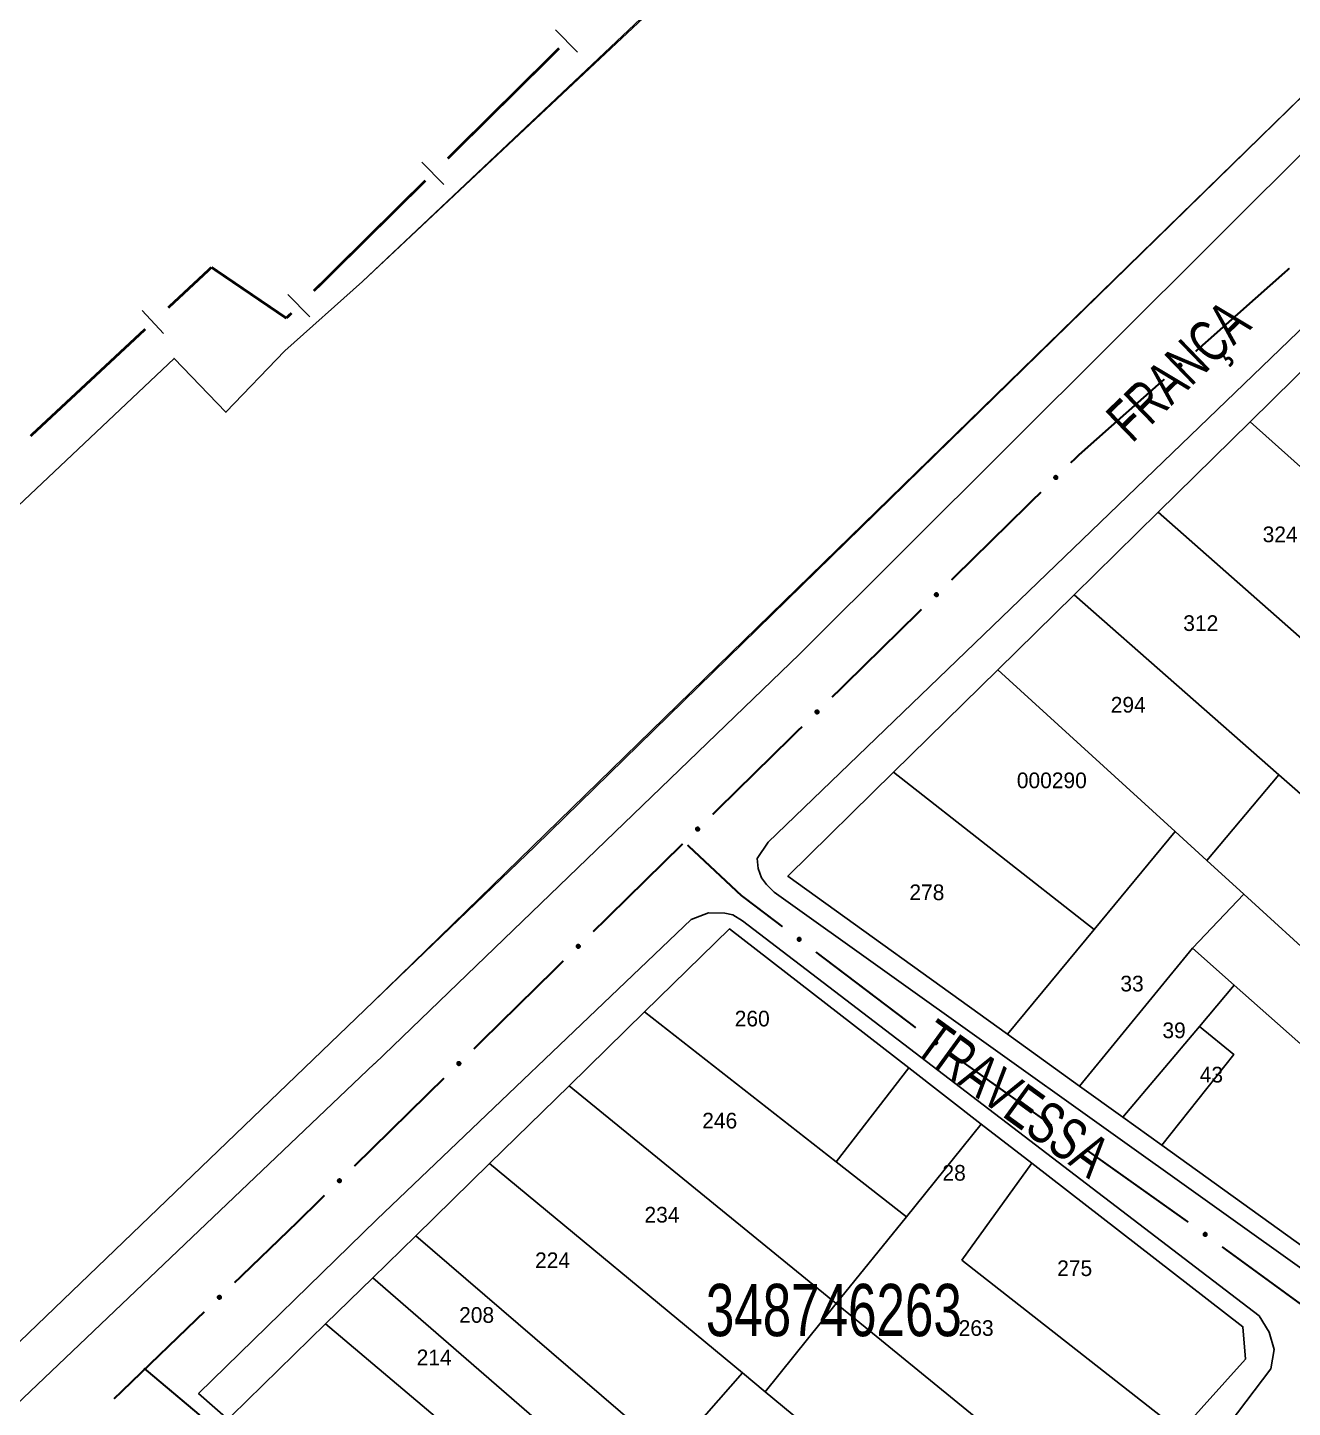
# Model space of a CAD drawing. Extents: x 199577 to 200882, y 4838726 to 4840156.
# Drawn here: x 199748.3 to 199869.2, y 4839526.4 to 4839658.3 of the extents above; entities that cross this region are included whole.
import ezdxf
from ezdxf.enums import TextEntityAlignment as Align

# ---------------------------------------------------------------- set-up
doc = ezdxf.new("R2010")
doc.units = 0
doc.header["$LTSCALE"] = 1.5
doc.header["$MEASUREMENT"] = 0
for name, color, linetype in [('CD_MALHA_LOTES', 7, 'CONTINUOUS'), ('CD_TXT_QUADRA', 2, 'CONTINUOUS'), ('LM-LIM-SETORES-BAIRROS', 250, 'CONTINUOUS'), ('RU-EMBARC-TRAPICHE', 7, 'CONTINUOUS'), ('RU-QUADRA', 210, 'CONTINUOUS'), ('SV-EIXO-RUA-PAV', 20, 'CONTINUOUS'), ('SV-RUA-PAVIM', 7, 'CONTINUOUS'), ('SV-TXT-RUA-PAV', 7, 'CONTINUOUS'), ('Th_NmrPorta', 1, 'CONTINUOUS')]:
    doc.layers.add(name, color=color, linetype=linetype)
doc.styles.add('ARIAL', font='ARIAL.SHX')

msp = doc.modelspace()

# ---------------------------------------------------------------- linework, layer by layer
at = {"layer": 'CD_MALHA_LOTES', "linetype": 'Continuous', "flags": 128}
for points in [[(199845.1, 4839695.32), (199780.34, 4839634.06), (199772.91, 4839627.43), (199767.28, 4839621.55), (199762.32, 4839626.7), (199710.63, 4839577.87), (199702.93, 4839570.4), (199652.38, 4839522), (199657.19, 4839516.96), (199582.72, 4839445.79), (199598.21, 4839428.37), (199614.97, 4839410.76), (199617.07, 4839410.2), (199619.77, 4839411.15), (199664.32, 4839452.58), (199781.38, 4839565.17), (199796.83, 4839580.03), (199877.53, 4839658.95)], [(199865.18, 4839620.63), (199880.11, 4839635.32), (199893.08, 4839621.1)], [(199856.4, 4839611.99), (199865.18, 4839620.63)], [(199879.32, 4839608), (199865.18, 4839620.63)], [(199848.36, 4839604.08), (199856.4, 4839611.99)], [(199874.73, 4839595.83), (199856.4, 4839611.99)], [(199841.06, 4839596.9), (199848.36, 4839604.08)], [(199867.94, 4839586.85), (199848.36, 4839604.08)], [(199831.11, 4839587.11), (199841.06, 4839596.9)], [(199858.01, 4839581.44), (199841.06, 4839596.9)], [(199821, 4839577.16), (199831.11, 4839587.11)], [(199850.27, 4839572.06), (199831.11, 4839587.11)], [(199861.05, 4839578.66), (199867.94, 4839586.85)], [(199867.94, 4839586.85), (199871.53, 4839583.7)], [(199850.27, 4839572.06), (199858.01, 4839581.44)], [(199858.01, 4839581.44), (199861.05, 4839578.66)], [(199864.59, 4839575.44), (199861.05, 4839578.66)], [(199842, 4839562.05), (199821, 4839577.16)], [(199859.69, 4839570.28), (199864.59, 4839575.44)], [(199887.63, 4839554.42), (199864.59, 4839575.44)], [(199807.3, 4839564.18), (199815.42, 4839572.12)], [(199815.42, 4839572.12), (199832.55, 4839558.84)], [(199842, 4839562.05), (199850.27, 4839572.06)], [(199848.88, 4839557.1), (199859.69, 4839570.28)], [(199863.68, 4839566.74), (199859.69, 4839570.28)], [(199860.35, 4839562.8), (199863.68, 4839566.74)], [(199883.3, 4839549.36), (199863.68, 4839566.74)], [(199800.09, 4839557.13), (199807.3, 4839564.18)], [(199825.62, 4839549.84), (199807.3, 4839564.18)], [(199853.01, 4839554.13), (199860.35, 4839562.8)], [(199856.75, 4839551.44), (199863.65, 4839560.11), (199860.35, 4839562.8)], [(199848.88, 4839557.1), (199842, 4839562.05)], [(199825.62, 4839549.84), (199832.55, 4839558.84)], [(199832.55, 4839558.84), (199839.48, 4839553.46)], [(199792.49, 4839549.7), (199800.09, 4839557.13)], [(199825.62, 4839536.28), (199800.09, 4839557.13)], [(199853.01, 4839554.13), (199848.88, 4839557.1)], [(199839.48, 4839553.46), (199832.33, 4839544.59)], [(199839.48, 4839553.46), (199844.32, 4839549.72)], [(199856.75, 4839551.44), (199853.01, 4839554.13)], [(199883.3, 4839549.36), (199875.13, 4839539.79), (199873.01, 4839539.73), (199856.75, 4839551.44)], [(199785.42, 4839542.78), (199792.49, 4839549.7)], [(199816.67, 4839529.66), (199792.49, 4839549.7)], [(199832.33, 4839544.59), (199825.62, 4839549.84)], [(199837.62, 4839540.43), (199844.32, 4839549.72)], [(199844.32, 4839549.72), (199864.5, 4839534.07), (199864.74, 4839530.98)], [(199825.62, 4839536.28), (199832.33, 4839544.59)], [(199781.31, 4839538.76), (199785.42, 4839542.78)], [(199809.78, 4839521.83), (199785.42, 4839542.78)], [(199858.52, 4839524.04), (199837.62, 4839540.43)], [(199776.81, 4839534.36), (199781.31, 4839538.76)], [(199805.93, 4839517.38), (199781.31, 4839538.76)], [(199818.83, 4839527.85), (199825.62, 4839536.28)], [(199850.96, 4839515.61), (199825.62, 4839536.28)], [(199776.81, 4839534.36), (199767.8, 4839525.55)], [(199794.27, 4839519.6), (199776.81, 4839534.36)], [(199864.74, 4839530.98), (199858.52, 4839524.04)], [(199809.78, 4839521.83), (199816.67, 4839529.66)], [(199816.67, 4839529.66), (199818.83, 4839527.85)], [(199843.56, 4839507.36), (199818.83, 4839527.85)]]:
    msp.add_lwpolyline(points, dxfattribs=at)
at = {"layer": 'LM-LIM-SETORES-BAIRROS'}
for points in [[(199800.899546, 4839656.001956), (199798.789248, 4839658.134242)], [(199788.105832, 4839643.340168), (199785.995534, 4839645.472454)], [(199775.312118, 4839630.67838), (199773.20182, 4839632.810666)], [(199761.323675, 4839629.091023), (199759.277576, 4839631.284988)]]:
    msp.add_lwpolyline(points, dxfattribs=at)
at = {"layer": 'LM-LIM-SETORES-BAIRROS', "const_width": 0.25}
for points in [[(199788.472207, 4839645.813176), (199799.133635, 4839656.364667)], [(199775.678493, 4839633.151388), (199786.339921, 4839643.702878)], [(199761.763269, 4839631.552071), (199765.419877, 4839634.962235)], [(199765.419877, 4839634.962235), (199765.9, 4839635.41)], [(199765.9, 4839635.41), (199772.800346, 4839630.719694)], [(199773.05, 4839630.55), (199773.546207, 4839631.04109)], [(199748.599481, 4839619.27548), (199759.569304, 4839629.505973)], [(199772.800346, 4839630.719694), (199773.05, 4839630.55)]]:
    msp.add_lwpolyline(points, dxfattribs=at)
at = {"layer": 'RU-EMBARC-TRAPICHE', "linetype": 'Continuous'}
msp.add_polyline3d([(199780.34, 4839634.06, 3.55), (199832.51, 4839683.07, 3.55), (199872.75, 4839722.23, 3.48), (199937.53, 4839789.94, 3.57), (200000, 4839862.24, 3.57)], dxfattribs=at)
at = {"layer": 'RU-QUADRA', "linetype": 'Continuous', "flags": 128}
msp.add_lwpolyline([(199664.32, 4839452.58), (199781.38, 4839565.17), (199877.53, 4839658.95), (199894.68, 4839674.47), (199922.61, 4839700.51), (200000, 4839774.82), (200127.91, 4839897.56), (200162.15, 4839930.41), (200156.67, 4839958.91), (200109.35, 4839994.51), (200029.2, 4839897.56), (200000, 4839862.24), (199937.53, 4839789.94), (199872.75, 4839722.23), (199845.1, 4839695.32), (199780.34, 4839634.06), (199772.91, 4839627.43), (199767.28, 4839621.55), (199762.32, 4839626.7), (199710.63, 4839577.87), (199702.93, 4839570.4), (199652.38, 4839522)], dxfattribs=at)
for points in [[(199880.11, 4839635.32), (199893.08, 4839621.1), (199899.17, 4839614.43), (199918.18, 4839593.6), (199918.01, 4839589.99), (199909.98, 4839580.6), (199902.26, 4839571.55), (199895, 4839563.06), (199887.63, 4839554.42), (199883.3, 4839549.36), (199875.13, 4839539.79), (199873.01, 4839539.73), (199856.75, 4839551.44), (199853.01, 4839554.13), (199848.88, 4839557.1), (199842, 4839562.05), (199821, 4839577.16), (199831.11, 4839587.11), (199841.06, 4839596.9), (199848.36, 4839604.08), (199856.4, 4839611.99), (199865.18, 4839620.63)], [(199864.74, 4839530.98), (199858.52, 4839524.04), (199850.96, 4839515.61), (199843.56, 4839507.36), (199836.63, 4839499.63), (199819.86, 4839480.92), (199803.73, 4839495.01), (199795.38, 4839502.3), (199778.64, 4839516.7), (199767.8, 4839525.55), (199776.81, 4839534.36), (199781.31, 4839538.76), (199785.42, 4839542.78), (199792.49, 4839549.7), (199800.09, 4839557.13), (199807.3, 4839564.18), (199815.42, 4839572.12), (199832.55, 4839558.84), (199839.48, 4839553.46), (199844.32, 4839549.72), (199864.5, 4839534.07)]]:
    msp.add_lwpolyline(points, close=True, dxfattribs=at)
at = {"layer": 'SV-EIXO-RUA-PAV', "const_width": 0.18}
for points in [[(199859.981192, 4839627.366212), (199868.958218, 4839635.32944)], [(199848.78, 4839617.43), (199856.988849, 4839624.711803)], [(199848.047427, 4839616.710436), (199848.76084, 4839617.41118)], [(199848.76084, 4839617.41118), (199848.78, 4839617.43)], [(199836.632828, 4839605.498526), (199845.193777, 4839613.907458)], [(199825.218229, 4839594.286616), (199833.779178, 4839602.695548)], [(199813.80363, 4839583.074706), (199822.364579, 4839591.483638)], [(199802.389031, 4839571.862796), (199810.94998, 4839580.271728)], [(199811.4, 4839580.15), (199816.50645, 4839575.362081)], [(199816.50645, 4839575.362081), (199816.53, 4839575.34)], [(199816.53, 4839575.34), (199820.487772, 4839572.337625)], [(199790.974431, 4839560.650885), (199799.535381, 4839569.059818)], [(199823.674566, 4839569.920117), (199833.234946, 4839562.667592)], [(199836.451773, 4839560.290988), (199846.234437, 4839553.341204)], [(199779.559832, 4839549.438975), (199788.120782, 4839557.847908)], [(199849.495325, 4839551.024609), (199859.277988, 4839544.074825)], [(199773.88, 4839543.86), (199776.706183, 4839546.635998)], [(199768.093762, 4839538.27995), (199773.852286, 4839543.833274)], [(199773.852286, 4839543.833274), (199773.88, 4839543.86)], [(199862.511317, 4839541.719955), (199872.20497, 4839534.646548)], [(199756.576714, 4839527.173304), (199765.2145, 4839535.503289)], [(199759.44, 4839530.11), (199764.793694, 4839525.600238)]]:
    msp.add_lwpolyline(points, dxfattribs=at)
at = {"layer": 'SV-EIXO-RUA-PAV'}
for points in [[(199858.304486, 4839626.02601), (199858.306715, 4839626.074868), (199858.318622, 4839626.116403), (199858.338524, 4839626.148186), (199858.363434, 4839626.171687), (199858.391627, 4839626.192859), (199858.42476, 4839626.207934), (199858.46524, 4839626.216519), (199858.514266, 4839626.214626), (199858.556013, 4839626.199632), (199858.588217, 4839626.181788), (199858.614218, 4839626.157224), (199858.634327, 4839626.129492), (199858.648847, 4839626.094557), (199858.657147, 4839626.05345), (199858.654051, 4839626.004198), (199858.642098, 4839625.963558), (199858.622041, 4839625.933321), (199858.597181, 4839625.907338), (199858.56814, 4839625.886068), (199858.53553, 4839625.871458), (199858.494126, 4839625.863176), (199858.445555, 4839625.866876), (199858.404886, 4839625.878334), (199858.374375, 4839625.897962), (199858.349346, 4839625.923013), (199858.327767, 4839625.951031), (199858.311226, 4839625.983707), (199858.304486, 4839626.02601)], [(199846.44096, 4839615.286796), (199846.440706, 4839615.335704), (199846.450488, 4839615.37779), (199846.468749, 4839615.410544), (199846.492434, 4839615.435279), (199846.519514, 4839615.457856), (199846.551839, 4839615.474594), (199846.59183, 4839615.485225), (199846.64089, 4839615.485825), (199846.683344, 4839615.472971), (199846.716413, 4839615.456785), (199846.743628, 4839615.433573), (199846.765119, 4839615.406899), (199846.781396, 4839615.372747), (199846.791773, 4839615.332114), (199846.791183, 4839615.282768), (199846.78131, 4839615.241574), (199846.762814, 4839615.210357), (199846.739306, 4839615.183145), (199846.711382, 4839615.160427), (199846.679557, 4839615.14418), (199846.638627, 4839615.133805), (199846.589931, 4839615.135033), (199846.548732, 4839615.144411), (199846.517264, 4839615.162463), (199846.490994, 4839615.186211), (199846.46802, 4839615.213097), (199846.449841, 4839615.24489), (199846.44096, 4839615.286796)], [(199835.026361, 4839604.074886), (199835.026106, 4839604.123794), (199835.035888, 4839604.16588), (199835.05415, 4839604.198634), (199835.077834, 4839604.223369), (199835.104915, 4839604.245946), (199835.137239, 4839604.262684), (199835.177231, 4839604.273315), (199835.226291, 4839604.273915), (199835.268745, 4839604.26106), (199835.301814, 4839604.244875), (199835.329029, 4839604.221663), (199835.35052, 4839604.194989), (199835.366797, 4839604.160837), (199835.377174, 4839604.120204), (199835.376583, 4839604.070858), (199835.366711, 4839604.029664), (199835.348215, 4839603.998447), (199835.324707, 4839603.971235), (199835.296783, 4839603.948517), (199835.264958, 4839603.93227), (199835.224028, 4839603.921895), (199835.175332, 4839603.923123), (199835.134133, 4839603.932501), (199835.102665, 4839603.950553), (199835.076395, 4839603.974301), (199835.053421, 4839604.001187), (199835.035242, 4839604.03298), (199835.026361, 4839604.074886)], [(199823.611762, 4839592.862976), (199823.611507, 4839592.911884), (199823.621289, 4839592.95397), (199823.639551, 4839592.986724), (199823.663235, 4839593.011459), (199823.690316, 4839593.034036), (199823.72264, 4839593.050774), (199823.762632, 4839593.061405), (199823.811691, 4839593.062005), (199823.854146, 4839593.04915), (199823.887215, 4839593.032965), (199823.91443, 4839593.009753), (199823.935921, 4839592.983079), (199823.952197, 4839592.948927), (199823.962575, 4839592.908294), (199823.961984, 4839592.858948), (199823.952111, 4839592.817754), (199823.933616, 4839592.786537), (199823.910107, 4839592.759325), (199823.882184, 4839592.736607), (199823.850359, 4839592.720359), (199823.809429, 4839592.709985), (199823.760733, 4839592.711213), (199823.719534, 4839592.720591), (199823.688066, 4839592.738643), (199823.661796, 4839592.762391), (199823.638822, 4839592.789277), (199823.620643, 4839592.82107), (199823.611762, 4839592.862976)], [(199812.197163, 4839581.651066), (199812.196908, 4839581.699974), (199812.20669, 4839581.74206), (199812.224952, 4839581.774813), (199812.248636, 4839581.799549), (199812.275717, 4839581.822126), (199812.308041, 4839581.838864), (199812.348033, 4839581.849495), (199812.397092, 4839581.850095), (199812.439547, 4839581.83724), (199812.472616, 4839581.821055), (199812.499831, 4839581.797843), (199812.521322, 4839581.771169), (199812.537598, 4839581.737017), (199812.547976, 4839581.696384), (199812.547385, 4839581.647038), (199812.537512, 4839581.605844), (199812.519017, 4839581.574627), (199812.495508, 4839581.547415), (199812.467585, 4839581.524697), (199812.43576, 4839581.508449), (199812.39483, 4839581.498075), (199812.346133, 4839581.499303), (199812.304935, 4839581.508681), (199812.273466, 4839581.526733), (199812.247197, 4839581.550481), (199812.224223, 4839581.577367), (199812.206044, 4839581.60916), (199812.197163, 4839581.651066)], [(199800.782564, 4839570.439156), (199800.782309, 4839570.488064), (199800.792091, 4839570.53015), (199800.810353, 4839570.562903), (199800.834037, 4839570.587639), (199800.861117, 4839570.610216), (199800.893442, 4839570.626954), (199800.933434, 4839570.637585), (199800.982493, 4839570.638185), (199801.024948, 4839570.62533), (199801.058017, 4839570.609145), (199801.085231, 4839570.585933), (199801.106723, 4839570.559259), (199801.122999, 4839570.525107), (199801.133377, 4839570.484474), (199801.132786, 4839570.435128), (199801.122913, 4839570.393934), (199801.104418, 4839570.362717), (199801.080909, 4839570.335505), (199801.052986, 4839570.312787), (199801.021161, 4839570.296539), (199800.980231, 4839570.286165), (199800.931534, 4839570.287393), (199800.890336, 4839570.296771), (199800.858867, 4839570.314823), (199800.832598, 4839570.338571), (199800.809623, 4839570.365457), (199800.791445, 4839570.39725), (199800.782564, 4839570.439156)], [(199822.033229, 4839571.303409), (199822.081584, 4839571.310746), (199822.124643, 4839571.307164), (199822.159697, 4839571.29384), (199822.187602, 4839571.273989), (199822.213864, 4839571.250464), (199822.235108, 4839571.220905), (199822.25142, 4839571.182875), (199822.25912, 4839571.13442), (199822.252551, 4839571.090552), (199822.241327, 4839571.055487), (199822.222303, 4839571.025197), (199822.199023, 4839571.000068), (199822.167589, 4839570.979016), (199822.128888, 4839570.962862), (199822.079977, 4839570.956298), (199822.037787, 4839570.960099), (199822.00422, 4839570.973877), (199821.97389, 4839570.993196), (199821.947367, 4839571.017534), (199821.92668, 4839571.04667), (199821.910486, 4839571.085665), (199821.904647, 4839571.134026), (199821.907958, 4839571.176148), (199821.921261, 4839571.2099), (199821.940952, 4839571.239332), (199821.964227, 4839571.265959), (199821.993051, 4839571.288551), (199822.033229, 4839571.303409)], [(199835.076621, 4839561.402952), (199835.124723, 4839561.411799), (199835.167873, 4839561.409566), (199835.203326, 4839561.397345), (199835.23184, 4839561.378377), (199835.258824, 4839561.355686), (199835.280983, 4839561.326807), (199835.298477, 4839561.289306), (199835.30769, 4839561.241115), (199835.302498, 4839561.197063), (199835.292376, 4839561.161664), (199835.274309, 4839561.130793), (199835.251827, 4839561.104948), (199835.221067, 4839561.082923), (199835.18289, 4839561.065565), (199835.134209, 4839561.057474), (199835.091921, 4839561.059953), (199835.057939, 4839561.072674), (199835.027019, 4839561.091034), (199834.999747, 4839561.11453), (199834.978159, 4839561.143004), (199834.960752, 4839561.181474), (199834.953403, 4839561.229628), (199834.955394, 4839561.271833), (199834.967634, 4839561.305985), (199834.986395, 4839561.336019), (199835.008825, 4839561.363361), (199835.036928, 4839561.386844), (199835.076621, 4839561.402952)], [(199789.367965, 4839559.227246), (199789.36771, 4839559.276154), (199789.377492, 4839559.31824), (199789.395753, 4839559.350993), (199789.419438, 4839559.375729), (199789.446518, 4839559.398306), (199789.478843, 4839559.415044), (199789.518835, 4839559.425675), (199789.567894, 4839559.426275), (199789.610348, 4839559.41342), (199789.643418, 4839559.397235), (199789.670632, 4839559.374023), (199789.692124, 4839559.347349), (199789.7084, 4839559.313197), (199789.718777, 4839559.272564), (199789.718187, 4839559.223218), (199789.708314, 4839559.182024), (199789.689818, 4839559.150807), (199789.66631, 4839559.123595), (199789.638387, 4839559.100877), (199789.606562, 4839559.084629), (199789.565632, 4839559.074255), (199789.516935, 4839559.075483), (199789.475737, 4839559.084861), (199789.444268, 4839559.102913), (199789.417999, 4839559.126661), (199789.395024, 4839559.153547), (199789.376846, 4839559.18534), (199789.367965, 4839559.227246)], [(199847.811502, 4839552.355859), (199847.859604, 4839552.364706), (199847.902754, 4839552.362473), (199847.938207, 4839552.350252), (199847.96672, 4839552.331284), (199847.993705, 4839552.308593), (199848.015864, 4839552.279713), (199848.033358, 4839552.242212), (199848.042571, 4839552.194022), (199848.037378, 4839552.149969), (199848.027257, 4839552.11457), (199848.00919, 4839552.083699), (199847.986707, 4839552.057854), (199847.955948, 4839552.035829), (199847.917771, 4839552.018472), (199847.86909, 4839552.01038), (199847.826802, 4839552.01286), (199847.79282, 4839552.025581), (199847.7619, 4839552.043941), (199847.734628, 4839552.067436), (199847.71304, 4839552.095911), (199847.695633, 4839552.13438), (199847.688283, 4839552.182534), (199847.690275, 4839552.22474), (199847.702515, 4839552.258891), (199847.721276, 4839552.288926), (199847.743706, 4839552.316268), (199847.771809, 4839552.339751), (199847.811502, 4839552.355859)], [(199777.953366, 4839548.015336), (199777.953111, 4839548.064244), (199777.962893, 4839548.10633), (199777.981154, 4839548.139083), (199778.004839, 4839548.163819), (199778.031919, 4839548.186396), (199778.064244, 4839548.203134), (199778.104236, 4839548.213765), (199778.153295, 4839548.214365), (199778.195749, 4839548.20151), (199778.228818, 4839548.185325), (199778.256033, 4839548.162113), (199778.277524, 4839548.135439), (199778.293801, 4839548.101287), (199778.304178, 4839548.060654), (199778.303588, 4839548.011308), (199778.293715, 4839547.970114), (199778.275219, 4839547.938897), (199778.251711, 4839547.911685), (199778.223788, 4839547.888967), (199778.191962, 4839547.872719), (199778.151032, 4839547.862345), (199778.102336, 4839547.863573), (199778.061137, 4839547.872951), (199778.029669, 4839547.891003), (199778.0034, 4839547.914751), (199777.980425, 4839547.941637), (199777.962247, 4839547.97343), (199777.953366, 4839548.015336)], [(199860.844529, 4839543.072472), (199860.892739, 4839543.080708), (199860.935858, 4839543.077927), (199860.971153, 4839543.065257), (199860.999423, 4839543.045929), (199861.026118, 4839543.022897), (199861.047908, 4839542.993738), (199861.064924, 4839542.956018), (199861.073525, 4839542.907715), (199861.067774, 4839542.863732), (199861.057204, 4839542.828464), (199861.038746, 4839542.797825), (199861.015937, 4839542.772268), (199860.984901, 4839542.750635), (199860.946507, 4839542.733763), (199860.897727, 4839542.726291), (199860.855473, 4839542.729306), (199860.821656, 4839542.742458), (199860.790971, 4839542.761209), (199860.764, 4839542.785049), (199860.742775, 4839542.813795), (199860.725858, 4839542.852482), (199860.71912, 4839542.900726), (199860.721647, 4839542.942903), (199860.73432, 4839542.976896), (199860.753461, 4839543.00669), (199860.776236, 4839543.033745), (199860.804635, 4839543.056869), (199860.844529, 4839543.072472)], [(199766.474294, 4839536.871119), (199766.474488, 4839536.920027), (199766.484655, 4839536.962022), (199766.503217, 4839536.994606), (199766.527128, 4839537.019123), (199766.554414, 4839537.04145), (199766.586891, 4839537.057891), (199766.626979, 4839537.068154), (199766.676041, 4839537.068304), (199766.718376, 4839537.05506), (199766.751295, 4839537.038572), (199766.778296, 4839537.015111), (199766.799541, 4839536.988241), (199766.815503, 4839536.953941), (199766.825507, 4839536.913214), (199766.824464, 4839536.863876), (199766.814213, 4839536.822774), (199766.795432, 4839536.791728), (199766.771675, 4839536.764733), (199766.743544, 4839536.742273), (199766.711571, 4839536.726318), (199766.670547, 4839536.716319), (199766.621864, 4839536.717995), (199766.580754, 4839536.72775), (199766.549452, 4839536.746091), (199766.523402, 4839536.770078), (199766.500675, 4839536.797174), (199766.482789, 4839536.829133), (199766.474294, 4839536.871119)]]:
    msp.add_lwpolyline(points, close=True, dxfattribs=at)
for points in [[(199858.304486, 4839626.02601), (199858.46524, 4839626.216519)], [(199858.306715, 4839626.074868), (199858.42476, 4839626.207934)], [(199858.306781, 4839626.052574), (199858.439747, 4839626.207004)], [(199858.309678, 4839626.004071), (199858.488365, 4839626.211827)], [(199858.311226, 4839625.983707), (199858.514266, 4839626.214626)], [(199858.313401, 4839626.098574), (199858.402225, 4839626.193784)], [(199858.318622, 4839626.116403), (199858.391627, 4839626.192859)], [(199858.323129, 4839625.970402), (199858.531418, 4839626.204417)], [(199858.327767, 4839625.951031), (199858.556013, 4839626.199632)], [(199858.340662, 4839625.940355), (199858.56721, 4839626.188743)], [(199858.349346, 4839625.923013), (199858.588217, 4839626.181788)], [(199858.36409, 4839625.911889), (199858.601636, 4839626.166384)], [(199858.374375, 4839625.897962), (199858.614218, 4839626.157224)], [(199858.392737, 4839625.889876), (199858.622347, 4839626.14098)], [(199858.404886, 4839625.878334), (199858.634327, 4839626.129492)], [(199858.427509, 4839625.873296), (199858.638745, 4839626.108101)], [(199858.445555, 4839625.866876), (199858.648847, 4839626.094557)], [(199858.471698, 4839625.868718), (199858.651059, 4839626.071601)], [(199858.494126, 4839625.863176), (199858.657147, 4839626.05345)], [(199858.517369, 4839625.872751), (199858.650104, 4839626.023328)], [(199858.53553, 4839625.871458), (199858.654051, 4839626.004198)], [(199858.55466, 4839625.882119), (199858.6436, 4839625.979254)], [(199858.56814, 4839625.886068), (199858.642098, 4839625.963558)], [(199846.440706, 4839615.335704), (199846.551839, 4839615.474594)], [(199846.44096, 4839615.286796), (199846.59183, 4839615.485225)], [(199846.441904, 4839615.313442), (199846.566854, 4839615.474427)], [(199846.446178, 4839615.359719), (199846.530052, 4839615.459318)], [(199846.447261, 4839615.265149), (199846.615164, 4839615.481713)], [(199846.449841, 4839615.24489), (199846.64089, 4839615.485825)], [(199846.450488, 4839615.37779), (199846.519514, 4839615.457856)], [(199846.462404, 4839615.232207), (199846.658538, 4839615.4765)], [(199846.46802, 4839615.213097), (199846.683344, 4839615.472971)], [(199846.481441, 4839615.203089), (199846.69508, 4839615.462664)], [(199846.490994, 4839615.186211), (199846.716413, 4839615.456785)], [(199846.506285, 4839615.17585), (199846.730597, 4839615.442083)], [(199846.517264, 4839615.162463), (199846.743628, 4839615.433573)], [(199846.536013, 4839615.15532), (199846.752572, 4839615.417763)], [(199846.548732, 4839615.144411), (199846.765119, 4839615.406899)], [(199846.571582, 4839615.140528), (199846.770619, 4839615.38576)], [(199846.589931, 4839615.135033), (199846.781396, 4839615.372747)], [(199846.615946, 4839615.138201), (199846.784771, 4839615.349932)], [(199846.638627, 4839615.133805), (199846.791773, 4839615.332114)], [(199846.661354, 4839615.144549), (199846.786269, 4839615.301673)], [(199846.679557, 4839615.14418), (199846.791183, 4839615.282768)], [(199846.698121, 4839615.155798), (199846.782012, 4839615.257326)], [(199846.711382, 4839615.160427), (199846.78131, 4839615.241574)], [(199835.026106, 4839604.123794), (199835.137239, 4839604.262684)], [(199835.026361, 4839604.074886), (199835.177231, 4839604.273315)], [(199835.027305, 4839604.101532), (199835.152255, 4839604.262517)], [(199835.031579, 4839604.147809), (199835.115453, 4839604.247408)], [(199835.032662, 4839604.053239), (199835.200565, 4839604.269803)], [(199835.035242, 4839604.03298), (199835.226291, 4839604.273915)], [(199835.035888, 4839604.16588), (199835.104915, 4839604.245946)], [(199835.047805, 4839604.020297), (199835.243939, 4839604.26459)], [(199835.053421, 4839604.001187), (199835.268745, 4839604.26106)], [(199835.066842, 4839603.991179), (199835.280481, 4839604.250754)], [(199835.076395, 4839603.974301), (199835.301814, 4839604.244875)], [(199835.091686, 4839603.96394), (199835.315998, 4839604.230173)], [(199835.102665, 4839603.950553), (199835.329029, 4839604.221663)], [(199835.121414, 4839603.94341), (199835.337973, 4839604.205853)], [(199835.134133, 4839603.932501), (199835.35052, 4839604.194989)], [(199835.156983, 4839603.928618), (199835.356019, 4839604.17385)], [(199835.175332, 4839603.923123), (199835.366797, 4839604.160837)], [(199835.201347, 4839603.926291), (199835.370172, 4839604.138022)], [(199835.224028, 4839603.921895), (199835.377174, 4839604.120204)], [(199835.246755, 4839603.932638), (199835.371669, 4839604.089763)], [(199835.264958, 4839603.93227), (199835.376583, 4839604.070858)], [(199835.283522, 4839603.943888), (199835.367413, 4839604.045416)], [(199835.296783, 4839603.948517), (199835.366711, 4839604.029664)], [(199823.611507, 4839592.911884), (199823.72264, 4839593.050774)], [(199823.611762, 4839592.862976), (199823.762632, 4839593.061405)], [(199823.612706, 4839592.889622), (199823.737655, 4839593.050606)], [(199823.61698, 4839592.935899), (199823.700854, 4839593.035498)], [(199823.618063, 4839592.841329), (199823.785966, 4839593.057893)], [(199823.620643, 4839592.82107), (199823.811691, 4839593.062005)], [(199823.621289, 4839592.95397), (199823.690316, 4839593.034036)], [(199823.633206, 4839592.808387), (199823.82934, 4839593.05268)], [(199823.638822, 4839592.789277), (199823.854146, 4839593.04915)], [(199823.652243, 4839592.779269), (199823.865882, 4839593.038844)], [(199823.661796, 4839592.762391), (199823.887215, 4839593.032965)], [(199823.677087, 4839592.75203), (199823.901399, 4839593.018263)], [(199823.688066, 4839592.738643), (199823.91443, 4839593.009753)], [(199823.706815, 4839592.7315), (199823.923374, 4839592.993943)], [(199823.719534, 4839592.720591), (199823.935921, 4839592.983079)], [(199823.742384, 4839592.716708), (199823.94142, 4839592.96194)], [(199823.760733, 4839592.711213), (199823.952197, 4839592.948927)], [(199823.786748, 4839592.714381), (199823.955573, 4839592.926112)], [(199823.809429, 4839592.709985), (199823.962575, 4839592.908294)], [(199823.832155, 4839592.720728), (199823.95707, 4839592.877853)], [(199823.850359, 4839592.720359), (199823.961984, 4839592.858948)], [(199823.868922, 4839592.731978), (199823.952813, 4839592.833506)], [(199823.882184, 4839592.736607), (199823.952111, 4839592.817754)], [(199812.196908, 4839581.699974), (199812.308041, 4839581.838864)], [(199812.197163, 4839581.651066), (199812.348033, 4839581.849495)], [(199812.198107, 4839581.677712), (199812.323056, 4839581.838696)], [(199812.202381, 4839581.723989), (199812.286255, 4839581.823588)], [(199812.203463, 4839581.629419), (199812.371367, 4839581.845983)], [(199812.206044, 4839581.60916), (199812.397092, 4839581.850095)], [(199812.20669, 4839581.74206), (199812.275717, 4839581.822126)], [(199812.218607, 4839581.596477), (199812.41474, 4839581.84077)], [(199812.224223, 4839581.577367), (199812.439547, 4839581.83724)], [(199812.237644, 4839581.567359), (199812.451283, 4839581.826934)], [(199812.247197, 4839581.550481), (199812.472616, 4839581.821055)], [(199812.262487, 4839581.540119), (199812.4868, 4839581.806353)], [(199812.273466, 4839581.526733), (199812.499831, 4839581.797843)], [(199812.292216, 4839581.51959), (199812.508775, 4839581.782033)], [(199812.304935, 4839581.508681), (199812.521322, 4839581.771169)], [(199812.327784, 4839581.504798), (199812.526821, 4839581.75003)], [(199812.346133, 4839581.499303), (199812.537598, 4839581.737017)], [(199812.372149, 4839581.502471), (199812.540974, 4839581.714202)], [(199812.39483, 4839581.498075), (199812.547976, 4839581.696384)], [(199812.417556, 4839581.508818), (199812.542471, 4839581.665943)], [(199812.43576, 4839581.508449), (199812.547385, 4839581.647038)], [(199812.454323, 4839581.520068), (199812.538214, 4839581.621596)], [(199812.467585, 4839581.524697), (199812.537512, 4839581.605844)], [(199800.782309, 4839570.488064), (199800.893442, 4839570.626954)], [(199800.782564, 4839570.439156), (199800.933434, 4839570.637585)], [(199800.783508, 4839570.465802), (199800.908457, 4839570.626786)], [(199800.787782, 4839570.512079), (199800.871655, 4839570.611678)], [(199800.788864, 4839570.417509), (199800.956767, 4839570.634073)], [(199800.791445, 4839570.39725), (199800.982493, 4839570.638185)], [(199800.792091, 4839570.53015), (199800.861117, 4839570.610216)], [(199800.804008, 4839570.384567), (199801.000141, 4839570.62886)], [(199800.809623, 4839570.365457), (199801.024948, 4839570.62533)], [(199800.823045, 4839570.355449), (199801.036684, 4839570.615024)], [(199800.832598, 4839570.338571), (199801.058017, 4839570.609145)], [(199800.847888, 4839570.328209), (199801.072201, 4839570.594443)], [(199800.858867, 4839570.314823), (199801.085231, 4839570.585933)], [(199800.877616, 4839570.30768), (199801.094176, 4839570.570123)], [(199800.890336, 4839570.296771), (199801.106723, 4839570.559259)], [(199800.913185, 4839570.292888), (199801.112222, 4839570.53812)], [(199800.931534, 4839570.287393), (199801.122999, 4839570.525107)], [(199800.95755, 4839570.290561), (199801.126375, 4839570.502292)], [(199800.980231, 4839570.286165), (199801.133377, 4839570.484474)], [(199801.002957, 4839570.296908), (199801.127872, 4839570.454033)], [(199801.021161, 4839570.296539), (199801.132786, 4839570.435128)], [(199801.039724, 4839570.308158), (199801.123615, 4839570.409686)], [(199801.052986, 4839570.312787), (199801.122913, 4839570.393934)], [(199821.904647, 4839571.134026), (199822.167589, 4839570.979016)], [(199821.907426, 4839571.152977), (199822.178904, 4839570.991564)], [(199821.907958, 4839571.176148), (199822.199023, 4839571.000068)], [(199821.910486, 4839571.085665), (199822.128888, 4839570.962862)], [(199821.91155, 4839571.108743), (199822.145503, 4839570.972371)], [(199821.916909, 4839571.190314), (199822.207955, 4839571.014057)], [(199821.921261, 4839571.2099), (199822.222303, 4839571.025197)], [(199821.924408, 4839571.064735), (199822.097971, 4839570.963899)], [(199821.92668, 4839571.04667), (199822.079977, 4839570.956298)], [(199821.932916, 4839571.222702), (199822.228835, 4839571.039323)], [(199821.940865, 4839571.029985), (199822.053475, 4839570.961686)], [(199821.940952, 4839571.239332), (199822.241327, 4839571.055487)], [(199821.947367, 4839571.017534), (199822.037787, 4839570.960099)], [(199821.956269, 4839571.25123), (199822.244054, 4839571.077446)], [(199821.964227, 4839571.265959), (199822.252551, 4839571.090552)], [(199821.982322, 4839571.274284), (199822.25245, 4839571.115608)], [(199821.993051, 4839571.288551), (199822.25912, 4839571.13442)], [(199822.012723, 4839571.29404), (199822.251325, 4839571.159279)], [(199822.033229, 4839571.303409), (199822.25142, 4839571.182875)], [(199822.059731, 4839571.306336), (199822.237117, 4839571.206024)], [(199822.081584, 4839571.310746), (199822.235108, 4839571.220905)], [(199822.106139, 4839571.30881), (199822.216837, 4839571.240249)], [(199822.124643, 4839571.307164), (199822.213864, 4839571.250464)], [(199834.953403, 4839561.229628), (199835.221067, 4839561.082923)], [(199834.955394, 4839561.271833), (199835.251827, 4839561.104948)], [(199834.955587, 4839561.248657), (199835.231984, 4839561.095819)], [(199834.960752, 4839561.181474), (199835.18289, 4839561.065565)], [(199834.961094, 4839561.204574), (199835.1992, 4839561.07559)], [(199834.963898, 4839561.286272), (199835.260317, 4839561.119209)], [(199834.967634, 4839561.305985), (199835.274309, 4839561.130793)], [(199834.975323, 4839561.160989), (199835.151956, 4839561.065634)], [(199834.978159, 4839561.143004), (199835.134209, 4839561.057474)], [(199834.978883, 4839561.319145), (199835.280396, 4839561.145116)], [(199834.986395, 4839561.336019), (199835.292376, 4839561.161664)], [(199834.992859, 4839561.126772), (199835.107551, 4839561.06203)], [(199834.999747, 4839561.11453), (199835.091921, 4839561.059953)], [(199835.001332, 4839561.34839), (199835.294414, 4839561.183698)], [(199835.008825, 4839561.363361), (199835.302498, 4839561.197063)], [(199835.026651, 4839561.372248), (199835.301612, 4839561.222103)], [(199835.036928, 4839561.386844), (199835.30769, 4839561.241115)], [(199835.056419, 4839561.392945), (199835.299121, 4839561.265718)], [(199835.076621, 4839561.402952), (199835.298477, 4839561.289306)], [(199835.103019, 4839561.406707), (199835.283457, 4839561.311996)], [(199835.124723, 4839561.411799), (199835.280983, 4839561.326807)], [(199835.149326, 4839561.410632), (199835.262116, 4839561.345569)], [(199835.167873, 4839561.409566), (199835.258824, 4839561.355686)], [(199789.36771, 4839559.276154), (199789.478843, 4839559.415044)], [(199789.367965, 4839559.227246), (199789.518835, 4839559.425675)], [(199789.368908, 4839559.253892), (199789.493858, 4839559.414876)], [(199789.373183, 4839559.300169), (199789.457056, 4839559.399768)], [(199789.374265, 4839559.205599), (199789.542168, 4839559.422163)], [(199789.376846, 4839559.18534), (199789.567894, 4839559.426275)], [(199789.377492, 4839559.31824), (199789.446518, 4839559.398306)], [(199789.389409, 4839559.172657), (199789.585542, 4839559.41695)], [(199789.395024, 4839559.153547), (199789.610348, 4839559.41342)], [(199789.408446, 4839559.143539), (199789.622084, 4839559.403114)], [(199789.417999, 4839559.126661), (199789.643418, 4839559.397235)], [(199789.433289, 4839559.116299), (199789.657601, 4839559.382533)], [(199789.444268, 4839559.102913), (199789.670632, 4839559.374023)], [(199789.463017, 4839559.09577), (199789.679576, 4839559.358213)], [(199789.475737, 4839559.084861), (199789.692124, 4839559.347349)], [(199789.498586, 4839559.080978), (199789.697623, 4839559.32621)], [(199789.516935, 4839559.075483), (199789.7084, 4839559.313197)], [(199789.542951, 4839559.078651), (199789.711775, 4839559.290382)], [(199789.565632, 4839559.074255), (199789.718777, 4839559.272564)], [(199789.588358, 4839559.084998), (199789.713273, 4839559.242123)], [(199789.606562, 4839559.084629), (199789.718187, 4839559.223218)], [(199789.625125, 4839559.096248), (199789.709016, 4839559.197776)], [(199789.638387, 4839559.100877), (199789.708314, 4839559.182024)], [(199847.688283, 4839552.182534), (199847.955948, 4839552.035829)], [(199847.690275, 4839552.22474), (199847.986707, 4839552.057854)], [(199847.690468, 4839552.201564), (199847.966864, 4839552.048726)], [(199847.695633, 4839552.13438), (199847.917771, 4839552.018472)], [(199847.695974, 4839552.157481), (199847.934081, 4839552.028496)], [(199847.698779, 4839552.239179), (199847.995198, 4839552.072116)], [(199847.702515, 4839552.258891), (199848.00919, 4839552.083699)], [(199847.710204, 4839552.113896), (199847.886837, 4839552.018541)], [(199847.71304, 4839552.095911), (199847.86909, 4839552.01038)], [(199847.713764, 4839552.272052), (199848.015277, 4839552.098023)], [(199847.721276, 4839552.288926), (199848.027257, 4839552.11457)], [(199847.72774, 4839552.079678), (199847.842432, 4839552.014937)], [(199847.734628, 4839552.067436), (199847.826802, 4839552.01286)], [(199847.736213, 4839552.301296), (199848.029295, 4839552.136604)], [(199847.743706, 4839552.316268), (199848.037378, 4839552.149969)], [(199847.761531, 4839552.325155), (199848.036493, 4839552.17501)], [(199847.771809, 4839552.339751), (199848.042571, 4839552.194022)], [(199847.791299, 4839552.345852), (199848.034002, 4839552.218625)], [(199847.811502, 4839552.355859), (199848.033358, 4839552.242212)], [(199847.837899, 4839552.359613), (199848.018338, 4839552.264902)], [(199847.859604, 4839552.364706), (199848.015864, 4839552.279713)], [(199847.884207, 4839552.363539), (199847.996996, 4839552.298476)], [(199847.902754, 4839552.362473), (199847.993705, 4839552.308593)], [(199777.953111, 4839548.064244), (199778.064244, 4839548.203134)], [(199777.953366, 4839548.015336), (199778.104236, 4839548.213765)], [(199777.954309, 4839548.041982), (199778.079259, 4839548.202966)], [(199777.958583, 4839548.088259), (199778.042457, 4839548.187858)], [(199777.959666, 4839547.993689), (199778.127569, 4839548.210253)], [(199777.962247, 4839547.97343), (199778.153295, 4839548.214365)], [(199777.962893, 4839548.10633), (199778.031919, 4839548.186396)], [(199777.974809, 4839547.960747), (199778.170943, 4839548.20504)], [(199777.980425, 4839547.941637), (199778.195749, 4839548.20151)], [(199777.993847, 4839547.931629), (199778.207485, 4839548.191204)], [(199778.0034, 4839547.914751), (199778.228818, 4839548.185325)], [(199778.01869, 4839547.904389), (199778.243002, 4839548.170623)], [(199778.029669, 4839547.891003), (199778.256033, 4839548.162113)], [(199778.048418, 4839547.88386), (199778.264977, 4839548.146303)], [(199778.061137, 4839547.872951), (199778.277524, 4839548.135439)], [(199778.083987, 4839547.869068), (199778.283024, 4839548.1143)], [(199778.102336, 4839547.863573), (199778.293801, 4839548.101287)], [(199778.128352, 4839547.866741), (199778.297176, 4839548.078472)], [(199778.151032, 4839547.862345), (199778.304178, 4839548.060654)], [(199778.173759, 4839547.873088), (199778.298674, 4839548.030213)], [(199778.191962, 4839547.872719), (199778.303588, 4839548.011308)], [(199778.210526, 4839547.884338), (199778.294417, 4839547.985866)], [(199778.223788, 4839547.888967), (199778.293715, 4839547.970114)], [(199860.71912, 4839542.900726), (199860.984901, 4839542.750635)], [(199860.721546, 4839542.919726), (199860.99598, 4839542.763392)], [(199860.721647, 4839542.942903), (199861.015937, 4839542.772268)], [(199860.725858, 4839542.852482), (199860.946507, 4839542.733763)], [(199860.726493, 4839542.875576), (199860.962943, 4839542.74358)], [(199860.730334, 4839542.957232), (199861.024608, 4839542.78642)], [(199860.73432, 4839542.976896), (199861.038746, 4839542.797825)], [(199860.740167, 4839542.831814), (199860.915576, 4839542.734225)], [(199860.742775, 4839542.813795), (199860.897727, 4839542.726291)], [(199860.745735, 4839542.989913), (199861.045014, 4839542.81207)], [(199860.753461, 4839543.00669), (199861.057204, 4839542.828464)], [(199860.757268, 4839542.797377), (199860.871129, 4839542.731185)], [(199860.764, 4839542.785049), (199860.855473, 4839542.729306)], [(199860.768554, 4839543.01887), (199861.059521, 4839542.850471)], [(199860.776236, 4839543.033745), (199861.067774, 4839542.863732)], [(199860.794173, 4839543.042405), (199861.067206, 4839542.888781)], [(199860.804635, 4839543.056869), (199861.073525, 4839542.907715)], [(199860.824201, 4839543.062723), (199861.065269, 4839542.932424)], [(199860.844529, 4839543.072472), (199861.064924, 4839542.956018)], [(199860.870972, 4839543.075891), (199861.050194, 4839542.978897)], [(199860.892739, 4839543.080708), (199861.047908, 4839542.993738)], [(199860.917326, 4839543.079229), (199861.02928, 4839543.012739)], [(199860.935858, 4839543.077927), (199861.026118, 4839543.022897)], [(199766.474294, 4839536.871119), (199766.626979, 4839537.068154)], [(199766.474488, 4839536.920027), (199766.586891, 4839537.057891)], [(199766.475482, 4839536.897755), (199766.601904, 4839537.057586)], [(199766.480181, 4839536.943991), (199766.564965, 4839537.042815)], [(199766.480395, 4839536.849415), (199766.650279, 4839537.064428)], [(199766.482789, 4839536.829133), (199766.676041, 4839537.068304)], [(199766.484655, 4839536.962022), (199766.554414, 4839537.04145)], [(199766.495235, 4839536.816335), (199766.693603, 4839537.058817)], [(199766.500675, 4839536.797174), (199766.718376, 4839537.05506)], [(199766.514004, 4839536.787044), (199766.730017, 4839537.044646)], [(199766.523402, 4839536.770078), (199766.751295, 4839537.038572)], [(199766.538597, 4839536.759577), (199766.765344, 4839537.02374)], [(199766.549452, 4839536.746091), (199766.778296, 4839537.015111)], [(199766.568135, 4839536.738776), (199766.787094, 4839536.99922)], [(199766.580754, 4839536.72775), (199766.799541, 4839536.988241)], [(199766.603567, 4839536.723658), (199766.804846, 4839536.967052)], [(199766.621864, 4839536.717995), (199766.815503, 4839536.953941)], [(199766.647908, 4839536.720924), (199766.818669, 4839536.931096)], [(199766.670547, 4839536.716319), (199766.825507, 4839536.913214)], [(199766.693372, 4839536.726854), (199766.819724, 4839536.882826)], [(199766.711571, 4839536.726318), (199766.824464, 4839536.863876)], [(199766.73024, 4839536.737765), (199766.81506, 4839536.838519)], [(199766.743544, 4839536.742273), (199766.814213, 4839536.822774)]]:
    msp.add_lwpolyline(points, dxfattribs=at)
at = {"layer": 'SV-RUA-PAVIM', "linetype": 'Continuous'}
for points in [[(200000, 4839766.36, 3.5), (199987.85, 4839754.5, 3.5), (199967.46, 4839735.78, 3.5), (199952.73, 4839722.33, 3.5), (199920.64, 4839692.9, 3.5), (199896.74, 4839670.29, 3.57), (199896.31, 4839670.2, 3.49), (199871.9, 4839648.06, 3.49), (199822.11, 4839598.42, 3.25), (199781.47, 4839559.22, 2.94)], [(199781.47, 4839559.26, 3.09), (199620.93, 4839406.26, 2.93), (199618.88, 4839406.08, 2.93), (199616.87, 4839406.07, 2.93), (199614.48, 4839407.55, 2.75), (199603.45, 4839418.72, 2.7), (199599.86428, 4839415.948481, 2.7)]]:
    msp.add_polyline3d(points, dxfattribs=at)
for points in [[(199895.39, 4839560.53, 2.94), (199919.13, 4839589.04, 3.05), (199919.95, 4839591.16, 3.07), (199919.95, 4839592.61, 3.07), (199919.64, 4839594.94, 3.07), (199882.51, 4839636.13, 3.17), (199881.1, 4839637.32, 3.24), (199879.81, 4839637.78, 3.25), (199878.3, 4839637.48, 3.29), (199877.5, 4839636.66, 3.29), (199819.13, 4839580.44, 2.71), (199818.07, 4839578.86, 2.71), (199818.15, 4839577.91, 2.71), (199818.49, 4839577.01, 2.71), (199818.95, 4839576.38, 2.71), (199819.7, 4839575.63, 2.71), (199871.91, 4839538.32, 2.71), (199873.68, 4839538.12, 2.71), (199875.23, 4839538.02, 2.71)], [(199819.58, 4839479.44, 1.82), (199820.57, 4839479.3, 1.82), (199821.41, 4839479.45, 1.82), (199822, 4839479.93, 1.82), (199862.38, 4839523.74, 2.66), (199867.16, 4839530.03, 2.67), (199867.48, 4839531.88, 2.67), (199867, 4839533.55, 2.67), (199866.06, 4839535.11, 2.75), (199816.67, 4839572.91, 2.77), (199815.75, 4839573.46, 2.77), (199814.97, 4839573.64, 2.96), (199813.41, 4839573.65, 2.96), (199811.75, 4839573.03, 2.96), (199781.7, 4839544.32, 1.51), (199764.67, 4839527.7, 2.86)]]:
    msp.add_polyline3d(points, close=True, dxfattribs=at)

# ---------------------------------------------------------------- texts
at = {"layer": 'CD_TXT_QUADRA', "style": 'ARIAL', "width": 0.7}
msp.add_text('348746263', height=5, dxfattribs=at).set_placement((199813.16, 4839533.17))
at = {"layer": 'SV-TXT-RUA-PAV', "style": 'ARIAL', "width": 0.7}
for s, rotation, p in [('FRANÇA', 44, (199853.91, 4839618.51)), ('TRAVESSA', 324, (199832.93, 4839560.41))]:
    msp.add_text(s, height=4, rotation=rotation, dxfattribs=at).set_placement(p)
at = {"layer": 'Th_NmrPorta', "color": 1}
for s, p in [('324', (199866.388493, 4839609.867463)), ('312', (199858.798493, 4839601.377463)), ('294', (199851.868493, 4839593.567463)), ('000290', (199842.886034, 4839586.337811)), ('278', (199832.616034, 4839575.627811)), ('33', (199852.787015, 4839566.897344)), ('260', (199815.918007, 4839563.548758)), ('39', (199856.807015, 4839562.427344)), ('43', (199860.377015, 4839558.187344)), ('246', (199812.809993, 4839553.787563)), ('28', (199835.777826, 4839548.796098)), ('234', (199807.289993, 4839544.787563)), ('224', (199796.829993, 4839540.427563)), ('275', (199846.744523, 4839539.670008)), ('208', (199789.569993, 4839535.197563)), ('263', (199837.32577, 4839533.946651)), ('214', (199785.509993, 4839531.137563))]:
    msp.add_text(s, height=1.5, dxfattribs=at).set_placement(p, align=Align.MIDDLE_LEFT)

doc.saveas('drawing.dxf')
